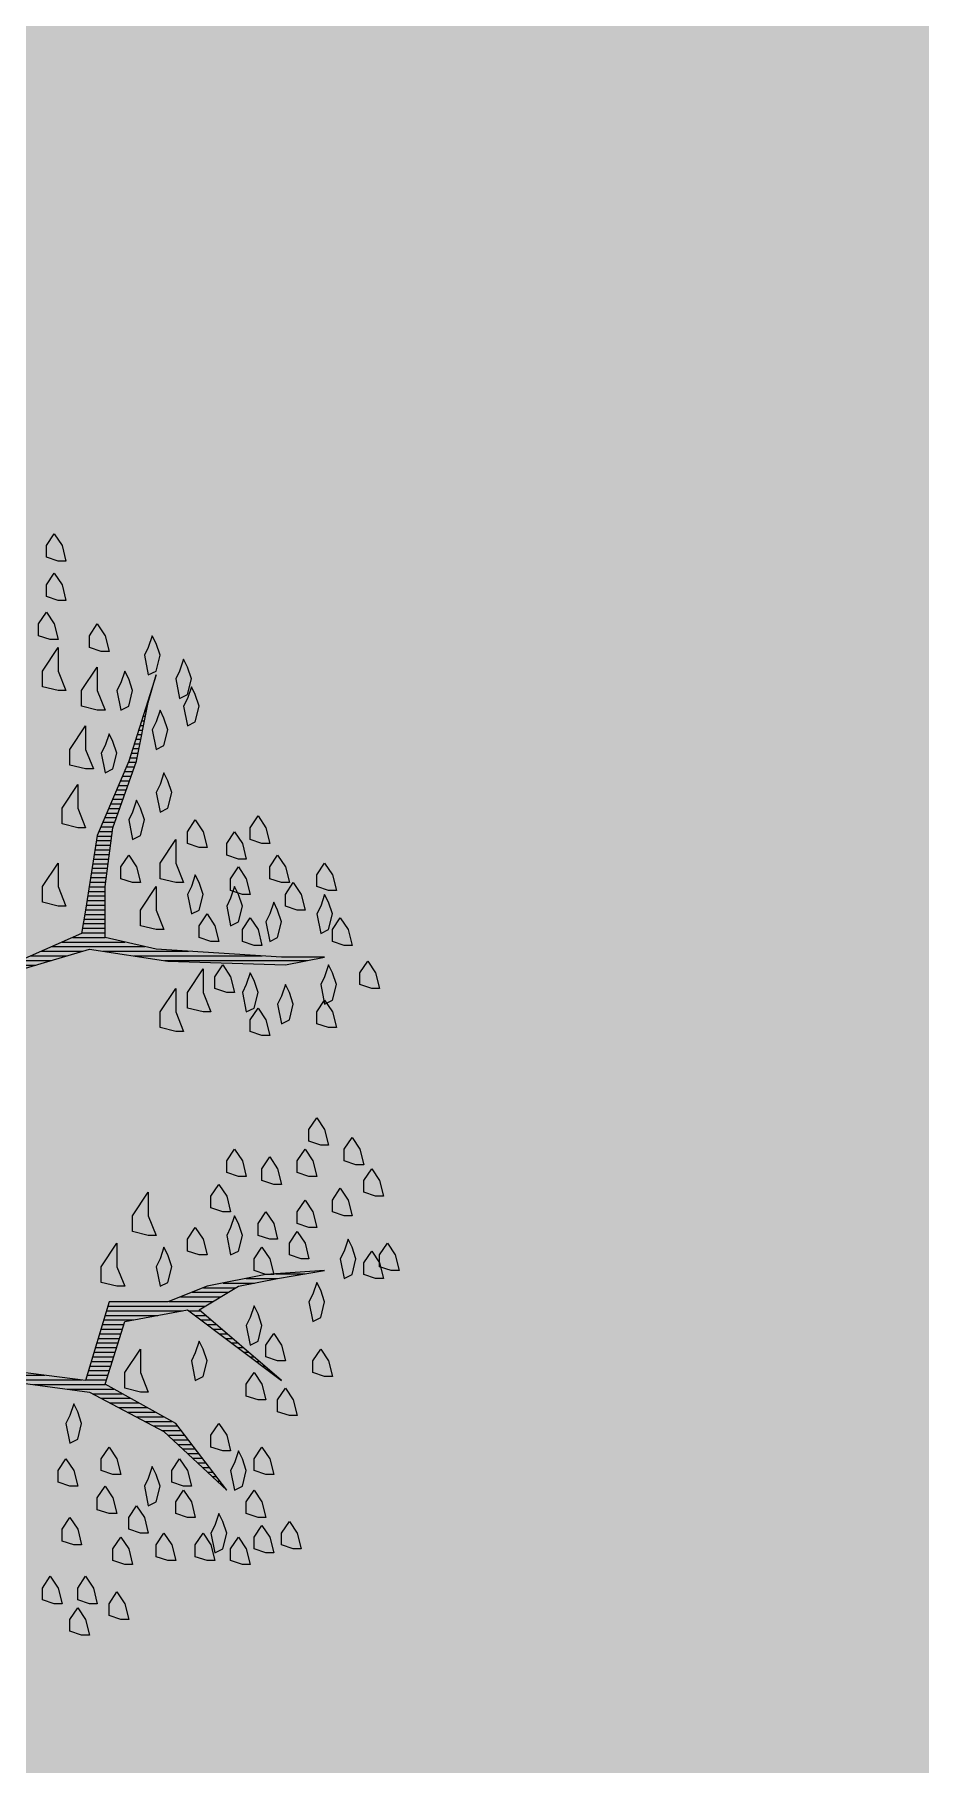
# Model space of a CAD drawing. Header units: metres. Extents: x 12093 to 20303, y 514 to 1412.
# Drawn here: x 19759.939 to 19762.271, y 810.881 to 815.436 of the extents above; entities that cross this region are included whole.
import ezdxf

# ---------------------------------------------------------------- set-up
doc = ezdxf.new("R2010")
doc.units = ezdxf.units.M
doc.layers.get('0').update_dxf_attribs({"lineweight": 13})
for name, color, linetype, lineweight in [('0-JARDI', 72, 'Continuous', 13), ('ARBOLES', 52, 'Continuous', 13), ('grass', 64, 'Continuous', 13)]:
    doc.layers.add(name, color=color, linetype=linetype, lineweight=lineweight)

# ---------------------------------------------------------------- blocks, each defined once
blk = doc.blocks.new('*X6')
at = {"color": 0}
for p, q in [((18.7131, 17.53), (18.7134, 17.53)), ((18.7035, 17.5), (18.7048, 17.5)), ((18.7067, 17.51), (18.7077, 17.51)), ((18.7099, 17.52), (18.7105, 17.52)), ((18.6908, 17.46), (18.6951, 17.46)), ((18.694, 17.47), (18.6971, 17.47)), ((18.6971, 17.48), (18.6991, 17.48)), ((18.7003, 17.49), (18.7019, 17.49)), ((18.6781, 17.42), (18.6871, 17.42)), ((18.6812, 17.43), (18.6891, 17.43)), ((18.6844, 17.44), (18.6911, 17.44)), ((18.6876, 17.45), (18.6931, 17.45)), ((18.6653, 17.38), (18.6791, 17.38)), ((18.6685, 17.39), (18.6811, 17.39)), ((18.6717, 17.4), (18.6831, 17.4)), ((18.6749, 17.41), (18.6851, 17.41)), ((18.6555, 17.35), (18.6727, 17.35)), ((18.659, 17.36), (18.6751, 17.36)), ((18.6621, 17.37), (18.6771, 17.37)), ((18.6387, 17.31), (18.6586, 17.31)), ((18.6429, 17.32), (18.6621, 17.32)), ((18.6471, 17.33), (18.6656, 17.33)), ((18.6513, 17.34), (18.6692, 17.34)), ((18.6218, 17.27), (18.6445, 17.27)), ((18.626, 17.28), (18.648, 17.28)), ((18.6303, 17.29), (18.6515, 17.29)), ((18.6345, 17.3), (18.6551, 17.3)), ((18.605, 17.23), (18.6303, 17.23)), ((18.6092, 17.24), (18.6339, 17.24)), ((18.6134, 17.25), (18.6374, 17.25)), ((18.6176, 17.26), (18.6409, 17.26)), ((18.5924, 17.2), (18.6215, 17.2)), ((18.5966, 17.21), (18.6233, 17.21)), ((18.6008, 17.22), (18.6268, 17.22)), ((18.5837, 17.16), (18.6162, 17.16)), ((18.5853, 17.17), (18.6175, 17.17)), ((18.5868, 17.18), (18.6189, 17.18)), ((18.5884, 17.19), (18.6202, 17.19)), ((18.5774, 17.12), (18.6109, 17.12)), ((18.5789, 17.13), (18.6122, 17.13)), ((18.5805, 17.14), (18.6135, 17.14)), ((18.5821, 17.15), (18.6149, 17.15)), ((18.571, 17.08), (18.6056, 17.08)), ((18.5726, 17.09), (18.6069, 17.09)), ((18.5742, 17.1), (18.6082, 17.1)), ((18.5758, 17.11), (18.6095, 17.11)), ((18.5663, 17.05), (18.6056, 17.05)), ((18.5679, 17.06), (18.6056, 17.06)), ((18.5695, 17.07), (18.6056, 17.07)), ((18.5598, 17.01), (18.6056, 17.01)), ((18.5615, 17.02), (18.6056, 17.02)), ((18.5632, 17.03), (18.6056, 17.03)), ((18.5647, 17.04), (18.6056, 17.04)), ((18.5353, 16.97), (18.6056, 16.97)), ((18.5548, 16.98), (18.6056, 16.98)), ((18.5565, 16.99), (18.6056, 16.99)), ((18.5582, 17), (18.6056, 17)), ((18.4439, 16.93), (18.523, 16.93)), ((18.4668, 16.94), (18.5567, 16.94)), ((18.4896, 16.95), (18.6918, 16.95)), ((18.5125, 16.96), (18.6485, 16.96)), ((18.6009, 16.94), (18.7864, 16.94)), ((18.6675, 16.93), (18.9464, 16.93)), ((18.3608, 16.91), (18.4555, 16.91)), ((18.4211, 16.92), (18.4892, 16.92)), ((18.7342, 16.92), (19.0449, 16.92)), ((18.8615, 16.22), (18.9295, 16.22)), ((18.9115, 16.23), (18.9795, 16.23)), ((18.9759, 16.24), (19.0395, 16.24)), ((18.7441, 16.18), (18.8396, 16.18)), ((18.7691, 16.19), (18.8563, 16.19)), ((18.7941, 16.2), (18.873, 16.2)), ((18.8191, 16.21), (18.8896, 16.21)), ((18.6024, 16.14), (18.6667, 16.14)), ((18.6054, 16.15), (18.7201, 16.15)), ((18.6084, 16.16), (18.7734, 16.16)), ((18.6114, 16.17), (18.823, 16.17)), ((18.7869, 16.16), (18.812, 16.16)), ((18.8002, 16.15), (18.8237, 16.15)), ((18.8135, 16.14), (18.8354, 16.14)), ((18.5934, 16.11), (18.6398, 16.11)), ((18.5964, 16.12), (18.6429, 16.12)), ((18.5994, 16.13), (18.6461, 16.13)), ((18.8269, 16.13), (18.847, 16.13)), ((18.8402, 16.12), (18.8587, 16.12)), ((18.8535, 16.11), (18.8704, 16.11)), ((18.5814, 16.07), (18.6273, 16.07)), ((18.5844, 16.08), (18.6304, 16.08)), ((18.5874, 16.09), (18.6336, 16.09)), ((18.5904, 16.1), (18.6367, 16.1)), ((18.8669, 16.1), (18.882, 16.1)), ((18.8802, 16.09), (18.8937, 16.09)), ((18.8935, 16.08), (18.9054, 16.08)), ((18.9069, 16.07), (18.917, 16.07)), ((18.5694, 16.03), (18.6148, 16.03)), ((18.5724, 16.04), (18.6179, 16.04)), ((18.5754, 16.05), (18.6211, 16.05)), ((18.5784, 16.06), (18.6242, 16.06)), ((18.9202, 16.06), (18.9287, 16.06)), ((18.9335, 16.05), (18.9404, 16.05)), ((18.9469, 16.04), (18.952, 16.04)), ((18.9602, 16.03), (18.9637, 16.03)), ((18.1339, 16.02), (18.4746, 16.02)), ((18.3591, 16.01), (18.5546, 16.01)), ((18.4501, 16), (18.6064, 16)), ((18.5234, 15.99), (18.6244, 15.99)), ((18.5634, 16.01), (18.6086, 16.01)), ((18.5664, 16.02), (18.6117, 16.02)), ((18.9735, 16.02), (18.9754, 16.02)), ((18.9869, 16.01), (18.987, 16.01)), ((18.5781, 15.98), (18.6424, 15.98)), ((18.5971, 15.97), (18.6604, 15.97)), ((18.6161, 15.96), (18.6784, 15.96)), ((18.6351, 15.95), (18.6964, 15.95)), ((18.6541, 15.94), (18.7144, 15.94)), ((18.6731, 15.93), (18.7324, 15.93)), ((18.6921, 15.92), (18.7504, 15.92)), ((18.7111, 15.91), (18.7628, 15.91)), ((18.7301, 15.9), (18.7704, 15.9)), ((18.7421, 15.89), (18.7781, 15.89)), ((18.7528, 15.88), (18.7857, 15.88)), ((18.7634, 15.87), (18.7934, 15.87)), ((18.7741, 15.86), (18.801, 15.86)), ((18.7848, 15.85), (18.8087, 15.85)), ((18.7954, 15.84), (18.8163, 15.84)), ((18.8061, 15.83), (18.824, 15.83)), ((18.8168, 15.82), (18.8316, 15.82)), ((18.8274, 15.81), (18.8393, 15.81)), ((18.8381, 15.8), (18.8469, 15.8)), ((18.8488, 15.79), (18.8545, 15.79)), ((18.8594, 15.78), (18.8622, 15.78))]:
    blk.add_line(p, q, dxfattribs=at)
blk = doc.blocks.new('ARBUSTO6')
at = {"layer": 'ARBOLES', "color": 7}
for points in [[(0.6415, -0.498), (0.8286, -0.5235), (0.9902, -0.6086), (1.1263, -0.7361), (1.0157, -0.5915), (0.8626, -0.5065), (0.9052, -0.3704), (1.0412, -0.3449), (1.2453, -0.498), (1.0667, -0.3449), (1.1518, -0.2939), (1.2368, -0.2769), (1.3389, -0.2599), (1.2113, -0.2684), (1.0837, -0.2939), (0.9987, -0.3279), (0.8711, -0.3279), (0.8201, -0.498), (0.616, -0.4725)], [(0.599, 0.3694), (0.8286, 0.4374), (0.9987, 0.4119), (1.2538, 0.4034), (1.3389, 0.4204), (1.2453, 0.4204), (0.9732, 0.4374), (0.8626, 0.463), (0.8626, 0.5735), (0.8796, 0.7011), (0.9307, 0.8456), (0.9562, 0.9732), (0.9732, 1.0327), (0.9137, 0.8456), (0.8456, 0.6841), (0.8201, 0.5225), (0.8116, 0.4715), (0.6755, 0.4119)]]:
    blk.add_lwpolyline(points, dxfattribs=at)
at = {"layer": 'ARBOLES'}
for points in [[(0.7606, 1.2793), (0.7351, 1.2879), (0.7351, 1.3134), (0.7521, 1.3389), (0.7691, 1.3134), (0.7776, 1.2793)], [(0.7606, 1.1943), (0.7351, 1.2028), (0.7351, 1.2283), (0.7521, 1.2538), (0.7691, 1.2283), (0.7776, 1.1943)], [(0.7436, 1.1093), (0.7181, 1.1178), (0.7181, 1.1433), (0.7351, 1.1688), (0.7521, 1.1433), (0.7606, 1.1093)], [(0.8541, 1.0838), (0.8286, 1.0923), (0.8286, 1.1178), (0.8456, 1.1433), (0.8626, 1.1178), (0.8711, 1.0838)], [(0.7606, 0.9987), (0.7266, 1.0072), (0.7266, 1.0412), (0.7606, 1.0923), (0.7606, 1.0412), (0.7776, 0.9987)], [(0.9562, 1.0923), (0.9477, 1.0753), (0.9562, 1.0327), (0.9732, 1.0412), (0.9817, 1.0753), (0.9732, 1.1008), (0.9647, 1.1178)], [(1.0242, 1.0412), (1.0157, 1.0242), (1.0242, 0.9817), (1.0412, 0.9902), (1.0497, 1.0242), (1.0412, 1.0497), (1.0327, 1.0667)], [(0.8456, 0.9562), (0.8116, 0.9647), (0.8116, 0.9987), (0.8456, 1.0497), (0.8456, 0.9987), (0.8626, 0.9562)], [(0.8967, 1.0157), (0.8881, 0.9987), (0.8967, 0.9562), (0.9137, 0.9647), (0.9222, 0.9987), (0.9137, 1.0242), (0.9052, 1.0412)], [(1.0412, 0.9817), (1.0327, 0.9647), (1.0412, 0.9222), (1.0582, 0.9307), (1.0667, 0.9647), (1.0582, 0.9902), (1.0497, 1.0072)], [(0.9732, 0.9307), (0.9647, 0.9137), (0.9732, 0.8712), (0.9902, 0.8797), (0.9987, 0.9137), (0.9902, 0.9392), (0.9817, 0.9562)], [(0.8201, 0.8286), (0.7861, 0.8371), (0.7861, 0.8712), (0.8201, 0.9222), (0.8201, 0.8712), (0.8371, 0.8286)], [(0.8626, 0.8797), (0.8541, 0.8626), (0.8626, 0.8201), (0.8796, 0.8286), (0.8881, 0.8626), (0.8796, 0.8882), (0.8711, 0.9052)], [(0.8031, 0.7011), (0.7691, 0.7096), (0.7691, 0.7436), (0.8031, 0.7946), (0.8031, 0.7436), (0.8201, 0.7011)], [(0.9817, 0.7946), (0.9732, 0.7776), (0.9817, 0.7351), (0.9987, 0.7436), (1.0072, 0.7776), (0.9987, 0.8031), (0.9902, 0.8201)], [(0.9222, 0.7351), (0.9137, 0.7181), (0.9222, 0.6756), (0.9392, 0.6841), (0.9477, 0.7181), (0.9392, 0.7436), (0.9307, 0.7606)], [(1.0667, 0.6586), (1.0412, 0.6671), (1.0412, 0.6926), (1.0582, 0.7181), (1.0752, 0.6926), (1.0837, 0.6586)], [(1.2028, 0.6671), (1.1773, 0.6756), (1.1773, 0.7011), (1.1943, 0.7266), (1.2113, 0.7011), (1.2198, 0.6671)], [(1.1518, 0.633), (1.1263, 0.6415), (1.1263, 0.6671), (1.1433, 0.6926), (1.1603, 0.6671), (1.1688, 0.633)], [(0.9222, 0.582), (0.8967, 0.5905), (0.8967, 0.616), (0.9137, 0.6415), (0.9307, 0.616), (0.9392, 0.582)], [(1.0157, 0.582), (0.9817, 0.5905), (0.9817, 0.6245), (1.0157, 0.6756), (1.0157, 0.6245), (1.0327, 0.582)], [(1.2453, 0.582), (1.2198, 0.5905), (1.2198, 0.616), (1.2368, 0.6415), (1.2538, 0.616), (1.2623, 0.582)], [(0.7606, 0.531), (0.7266, 0.5395), (0.7266, 0.5735), (0.7606, 0.6245), (0.7606, 0.5735), (0.7776, 0.531)], [(1.1603, 0.5565), (1.1348, 0.565), (1.1348, 0.5905), (1.1518, 0.616), (1.1688, 0.5905), (1.1773, 0.5565)], [(1.3474, 0.565), (1.3218, 0.5735), (1.3218, 0.599), (1.3389, 0.6245), (1.3559, 0.599), (1.3644, 0.565)], [(0.9732, 0.48), (0.9392, 0.4885), (0.9392, 0.5225), (0.9732, 0.5735), (0.9732, 0.5225), (0.9902, 0.48)], [(1.0497, 0.5735), (1.0412, 0.5565), (1.0497, 0.514), (1.0667, 0.5225), (1.0752, 0.5565), (1.0667, 0.582), (1.0582, 0.599)], [(1.1348, 0.548), (1.1263, 0.531), (1.1348, 0.4885), (1.1518, 0.497), (1.1603, 0.531), (1.1518, 0.5565), (1.1433, 0.5735)], [(1.2793, 0.5225), (1.2538, 0.531), (1.2538, 0.5565), (1.2708, 0.582), (1.2878, 0.5565), (1.2963, 0.5225)], [(1.2198, 0.514), (1.2113, 0.497), (1.2198, 0.4545), (1.2368, 0.463), (1.2453, 0.497), (1.2368, 0.5225), (1.2283, 0.5395)], [(1.3304, 0.531), (1.3218, 0.514), (1.3304, 0.4715), (1.3474, 0.48), (1.3559, 0.514), (1.3474, 0.5395), (1.3389, 0.5565)], [(1.0922, 0.4545), (1.0667, 0.463), (1.0667, 0.4885), (1.0837, 0.514), (1.1007, 0.4885), (1.1092, 0.4545)], [(1.1858, 0.4459), (1.1603, 0.4545), (1.1603, 0.48), (1.1773, 0.5055), (1.1943, 0.48), (1.2028, 0.4459)], [(1.3814, 0.4459), (1.3559, 0.4545), (1.3559, 0.48), (1.3729, 0.5055), (1.3899, 0.48), (1.3984, 0.4459)], [(1.0752, 0.3014), (1.0412, 0.3099), (1.0412, 0.3439), (1.0752, 0.3949), (1.0752, 0.3439), (1.0922, 0.3014)], [(1.1263, 0.3439), (1.1007, 0.3524), (1.1007, 0.3779), (1.1178, 0.4034), (1.1348, 0.3779), (1.1433, 0.3439)], [(1.1688, 0.3609), (1.1603, 0.3439), (1.1688, 0.3014), (1.1858, 0.3099), (1.1943, 0.3439), (1.1858, 0.3694), (1.1773, 0.3864)], [(1.3389, 0.3779), (1.3304, 0.3609), (1.3389, 0.3184), (1.3559, 0.3269), (1.3644, 0.3609), (1.3559, 0.3864), (1.3474, 0.4034)], [(1.4409, 0.3524), (1.4154, 0.3609), (1.4154, 0.3864), (1.4324, 0.4119), (1.4494, 0.3864), (1.4579, 0.3524)], [(1.0157, 0.2589), (0.9817, 0.2674), (0.9817, 0.3014), (1.0157, 0.3524), (1.0157, 0.3014), (1.0327, 0.2589)], [(1.2453, 0.3354), (1.2368, 0.3184), (1.2453, 0.2759), (1.2623, 0.2844), (1.2708, 0.3184), (1.2623, 0.3439), (1.2538, 0.3609)], [(1.2028, 0.2504), (1.1773, 0.2589), (1.1773, 0.2844), (1.1943, 0.3099), (1.2113, 0.2844), (1.2198, 0.2504)], [(1.3474, 0.2674), (1.3218, 0.2759), (1.3218, 0.3014), (1.3389, 0.3269), (1.3559, 0.3014), (1.3644, 0.2674)], [(1.3304, 0.0122), (1.3048, 0.0207), (1.3048, 0.0463), (1.3218, 0.0718), (1.3389, 0.0463), (1.3474, 0.0122)], [(1.1518, -0.0558), (1.1263, -0.0473), (1.1263, -0.0218), (1.1433, 0.0037), (1.1603, -0.0218), (1.1688, -0.0558)], [(1.3048, -0.0558), (1.2793, -0.0473), (1.2793, -0.0218), (1.2963, 0.0037), (1.3133, -0.0218), (1.3218, -0.0558)], [(1.4069, -0.0303), (1.3814, -0.0218), (1.3814, 0.0037), (1.3984, 0.0292), (1.4154, 0.0037), (1.4239, -0.0303)], [(1.2283, -0.0728), (1.2028, -0.0643), (1.2028, -0.0388), (1.2198, -0.0133), (1.2368, -0.0388), (1.2453, -0.0728)], [(1.1178, -0.1323), (1.0922, -0.1238), (1.0922, -0.0983), (1.1092, -0.0728), (1.1263, -0.0983), (1.1348, -0.1323)], [(1.4494, -0.0983), (1.4239, -0.0898), (1.4239, -0.0643), (1.4409, -0.0388), (1.4579, -0.0643), (1.4664, -0.0983)], [(0.9562, -0.1834), (0.9222, -0.1748), (0.9222, -0.1408), (0.9562, -0.0898), (0.9562, -0.1408), (0.9732, -0.1834)], [(1.3048, -0.1663), (1.2793, -0.1578), (1.2793, -0.1323), (1.2963, -0.1068), (1.3133, -0.1323), (1.3218, -0.1663)], [(1.3814, -0.1408), (1.3559, -0.1323), (1.3559, -0.1068), (1.3729, -0.0813), (1.3899, -0.1068), (1.3984, -0.1408)], [(1.1348, -0.1663), (1.1263, -0.1834), (1.1348, -0.2259), (1.1518, -0.2174), (1.1603, -0.1834), (1.1518, -0.1578), (1.1433, -0.1408)], [(1.2198, -0.1919), (1.1943, -0.1834), (1.1943, -0.1578), (1.2113, -0.1323), (1.2283, -0.1578), (1.2368, -0.1919)], [(1.0667, -0.2259), (1.0412, -0.2174), (1.0412, -0.1919), (1.0582, -0.1663), (1.0752, -0.1919), (1.0837, -0.2259)], [(1.2878, -0.2344), (1.2623, -0.2259), (1.2623, -0.2004), (1.2793, -0.1748), (1.2963, -0.2004), (1.3048, -0.2344)], [(0.8881, -0.2939), (0.8541, -0.2854), (0.8541, -0.2514), (0.8881, -0.2004), (0.8881, -0.2514), (0.9052, -0.2939)], [(0.9817, -0.2344), (0.9732, -0.2514), (0.9817, -0.2939), (0.9987, -0.2854), (1.0072, -0.2514), (0.9987, -0.2259), (0.9902, -0.2089)], [(1.2113, -0.2684), (1.1858, -0.2599), (1.1858, -0.2344), (1.2028, -0.2089), (1.2198, -0.2344), (1.2283, -0.2684)], [(1.3814, -0.2174), (1.3729, -0.2344), (1.3814, -0.2769), (1.3984, -0.2684), (1.4069, -0.2344), (1.3984, -0.2089), (1.3899, -0.1919)], [(1.4494, -0.2769), (1.4239, -0.2684), (1.4239, -0.2429), (1.4409, -0.2174), (1.4579, -0.2429), (1.4664, -0.2769)], [(1.4834, -0.2599), (1.4579, -0.2514), (1.4579, -0.2259), (1.4749, -0.2004), (1.4919, -0.2259), (1.5004, -0.2599)], [(1.3133, -0.3109), (1.3048, -0.3279), (1.3133, -0.3704), (1.3304, -0.3619), (1.3389, -0.3279), (1.3304, -0.3024), (1.3218, -0.2854)], [(1.1773, -0.3619), (1.1688, -0.3789), (1.1773, -0.4215), (1.1943, -0.413), (1.2028, -0.3789), (1.1943, -0.3534), (1.1858, -0.3364)], [(1.2368, -0.4555), (1.2113, -0.447), (1.2113, -0.4215), (1.2283, -0.396), (1.2453, -0.4215), (1.2538, -0.4555)], [(0.9392, -0.5235), (0.9052, -0.515), (0.9052, -0.481), (0.9392, -0.43), (0.9392, -0.481), (0.9562, -0.5235)], [(1.0582, -0.4385), (1.0497, -0.4555), (1.0582, -0.498), (1.0752, -0.4895), (1.0837, -0.4555), (1.0752, -0.43), (1.0667, -0.413)], [(1.3389, -0.4895), (1.3133, -0.481), (1.3133, -0.4555), (1.3304, -0.43), (1.3474, -0.4555), (1.3559, -0.4895)], [(1.1943, -0.5405), (1.1688, -0.532), (1.1688, -0.5065), (1.1858, -0.481), (1.2028, -0.5065), (1.2113, -0.5405)], [(1.2623, -0.5745), (1.2368, -0.566), (1.2368, -0.5405), (1.2538, -0.515), (1.2708, -0.5405), (1.2793, -0.5745)], [(0.7861, -0.5745), (0.7776, -0.5915), (0.7861, -0.6341), (0.8031, -0.6256), (0.8116, -0.5915), (0.8031, -0.566), (0.7946, -0.549)], [(1.1178, -0.6511), (1.0922, -0.6426), (1.0922, -0.6171), (1.1092, -0.5915), (1.1263, -0.6171), (1.1348, -0.6511)], [(0.7861, -0.7276), (0.7606, -0.7191), (0.7606, -0.6936), (0.7776, -0.6681), (0.7946, -0.6936), (0.8031, -0.7276)], [(0.8796, -0.7021), (0.8541, -0.6936), (0.8541, -0.6681), (0.8711, -0.6426), (0.8881, -0.6681), (0.8967, -0.7021)], [(1.0327, -0.7276), (1.0072, -0.7191), (1.0072, -0.6936), (1.0242, -0.6681), (1.0412, -0.6936), (1.0497, -0.7276)], [(1.1433, -0.6766), (1.1348, -0.6936), (1.1433, -0.7361), (1.1603, -0.7276), (1.1688, -0.6936), (1.1603, -0.6681), (1.1518, -0.6511)], [(1.2113, -0.7021), (1.1858, -0.6936), (1.1858, -0.6681), (1.2028, -0.6426), (1.2198, -0.6681), (1.2283, -0.7021)], [(0.9562, -0.7106), (0.9477, -0.7276), (0.9562, -0.7701), (0.9732, -0.7616), (0.9817, -0.7276), (0.9732, -0.7021), (0.9647, -0.6851)], [(0.8711, -0.7871), (0.8456, -0.7786), (0.8456, -0.7531), (0.8626, -0.7276), (0.8796, -0.7531), (0.8881, -0.7871)], [(1.0412, -0.7956), (1.0157, -0.7871), (1.0157, -0.7616), (1.0327, -0.7361), (1.0497, -0.7616), (1.0582, -0.7956)], [(1.1943, -0.7956), (1.1688, -0.7871), (1.1688, -0.7616), (1.1858, -0.7361), (1.2028, -0.7616), (1.2113, -0.7956)], [(0.9392, -0.8297), (0.9137, -0.8212), (0.9137, -0.7956), (0.9307, -0.7701), (0.9477, -0.7956), (0.9562, -0.8297)], [(1.1007, -0.8127), (1.0922, -0.8297), (1.1007, -0.8722), (1.1178, -0.8637), (1.1263, -0.8297), (1.1178, -0.8042), (1.1092, -0.7871)], [(0.7946, -0.8552), (0.7691, -0.8467), (0.7691, -0.8212), (0.7861, -0.7956), (0.8031, -0.8212), (0.8116, -0.8552)], [(1.2113, -0.8722), (1.1858, -0.8637), (1.1858, -0.8382), (1.2028, -0.8127), (1.2198, -0.8382), (1.2283, -0.8722)], [(1.2708, -0.8637), (1.2453, -0.8552), (1.2453, -0.8297), (1.2623, -0.8042), (1.2793, -0.8297), (1.2878, -0.8637)], [(0.9052, -0.8977), (0.8796, -0.8892), (0.8796, -0.8637), (0.8967, -0.8382), (0.9137, -0.8637), (0.9222, -0.8977)], [(0.9987, -0.8892), (0.9732, -0.8807), (0.9732, -0.8552), (0.9902, -0.8297), (1.0072, -0.8552), (1.0157, -0.8892)], [(1.0837, -0.8892), (1.0582, -0.8807), (1.0582, -0.8552), (1.0752, -0.8297), (1.0922, -0.8552), (1.1007, -0.8892)], [(1.1603, -0.8977), (1.1348, -0.8892), (1.1348, -0.8637), (1.1518, -0.8382), (1.1688, -0.8637), (1.1773, -0.8977)], [(0.7521, -0.9827), (0.7266, -0.9742), (0.7266, -0.9487), (0.7436, -0.9232), (0.7606, -0.9487), (0.7691, -0.9827)], [(0.8286, -0.9827), (0.8031, -0.9742), (0.8031, -0.9487), (0.8201, -0.9232), (0.8371, -0.9487), (0.8456, -0.9827)], [(0.8967, -1.0168), (0.8711, -1.0082), (0.8711, -0.9827), (0.8881, -0.9572), (0.9052, -0.9827), (0.9137, -1.0168)], [(0.8116, -1.0508), (0.7861, -1.0423), (0.7861, -1.0168), (0.8031, -0.9912), (0.8201, -1.0168), (0.8286, -1.0508)]]:
    blk.add_lwpolyline(points, close=True, dxfattribs=at)
blk.add_blockref('*X6', (-17.7429, -16.5069), dxfattribs=at)
blk = doc.blocks.new('ARBUST13')
at = {"layer": 'ARBOLES'}
blk.add_blockref('ARBUSTO6', (0, 0.025), dxfattribs=at)

msp = doc.modelspace()

# ---------------------------------------------------------------- hatches: boundary and pattern name
at = {"layer": 'grass'}
h = msp.add_hatch(dxfattribs=at)
h.set_pattern_fill('AR-CONC', color=256, scale=0.004, style=0)
h.set_pattern_definition([(50, (0, 0), (0.728738676, -0.063756342), [0.0762, -0.8382]), (355, (0, 0), (-0.140971304, 0.764226572), [0.06096, -0.67056]), (100.451, (0.0607, -0.0053), (0.587770007, 0.700466751), [0.06476, -0.71236]), (46.1842, (0, 0.2032), (1.084316164, -0.16816931), [0.1143, -1.2573]), (96.6356, (0.0904, 0.1892), (0.94961694, 0.989702224), [0.09714, -1.06854]), (351.184, (0, 0.2032), (0.949618423, 0.98970047), [0.09144, -1.00584]), (21, (0.1016, 0.1524), (0.60645952, -0.409062074), [0.0762, -0.8382]), (326, (0.1016, 0.1524), (0.247208113, 0.736751864), [0.06096, -0.67056]), (71.4514, (0.15214, 0.1183), (0.853665963, 0.32769143), [0.06476, -0.71236]), (37.5, (0, 0), (0.012354413, 0.3382201555), [0, -0.662432, 0, -0.68072, 0, -0.6731]), (7.5, (0, 0), (0.26727865, 0.400722299), [0, -0.388112, 0, -0.647192, 0, -0.25654]), (327.5, (-0.22657, 0), (0.5423623807, -0.022914976), [0, -0.254, 0, -0.79248, 0, -1.05156]), (317.5, (-0.32817, 0), (0.592516726, 0.101705964), [0, -0.3302, 0, -0.526288, 0, -0.74676])])
h.paths.add_polyline_path([(19762.6703, 825.2874), (19762.18, 825.6336), (19763.6779, 827.7552), (19764.166, 827.4106), (19767.1448, 831.639, 0.025063), (19766.8597, 831.6533), (19751.3533, 831.6533), (19751.3533, 828.1378), (19751.9533, 828.1378), (19751.9533, 825.5406), (19751.3533, 825.5406), (19751.3533, 819.578), (19751.9533, 819.578), (19751.9533, 816.9808), (19751.3533, 816.9808), (19751.3533, 813.4325, -0.058435), (19753.6879, 812.5372), (19756.7316, 816.8577), (19756.2414, 817.2039), (19757.7393, 819.3255), (19758.2274, 818.9809)])
h.paths.add_polyline_path([(19760.5164, 817.3683), (19761.0052, 817.0247), (19759.5117, 814.9), (19759.0207, 815.2451), (19755.9769, 810.9246, -0.117537), (19758.7558, 806.7946), (19760.292, 806.7946), (19760.292, 807.3947), (19762.8891, 807.3947), (19762.8891, 806.7946), (19765.5886, 806.7946), (19765.5886, 807.3947), (19768.1857, 807.3947), (19768.1857, 806.7946), (19769.7097, 806.7946), (19769.7097, 828.8033, 0.111349), (19769.4339, 830.0264), (19766.455, 825.798), (19766.9438, 825.4545), (19765.4503, 823.3297), (19764.9593, 823.6748)])

# ---------------------------------------------------------------- block references
at = {"layer": '0-JARDI', "xscale": 1.213369402146782, "yscale": 1.213369402146782, "zscale": 1.213369402146782}
msp.add_blockref('ARBUST13', (19759.0777, 812.4665), dxfattribs=at)

doc.saveas('drawing.dxf')
